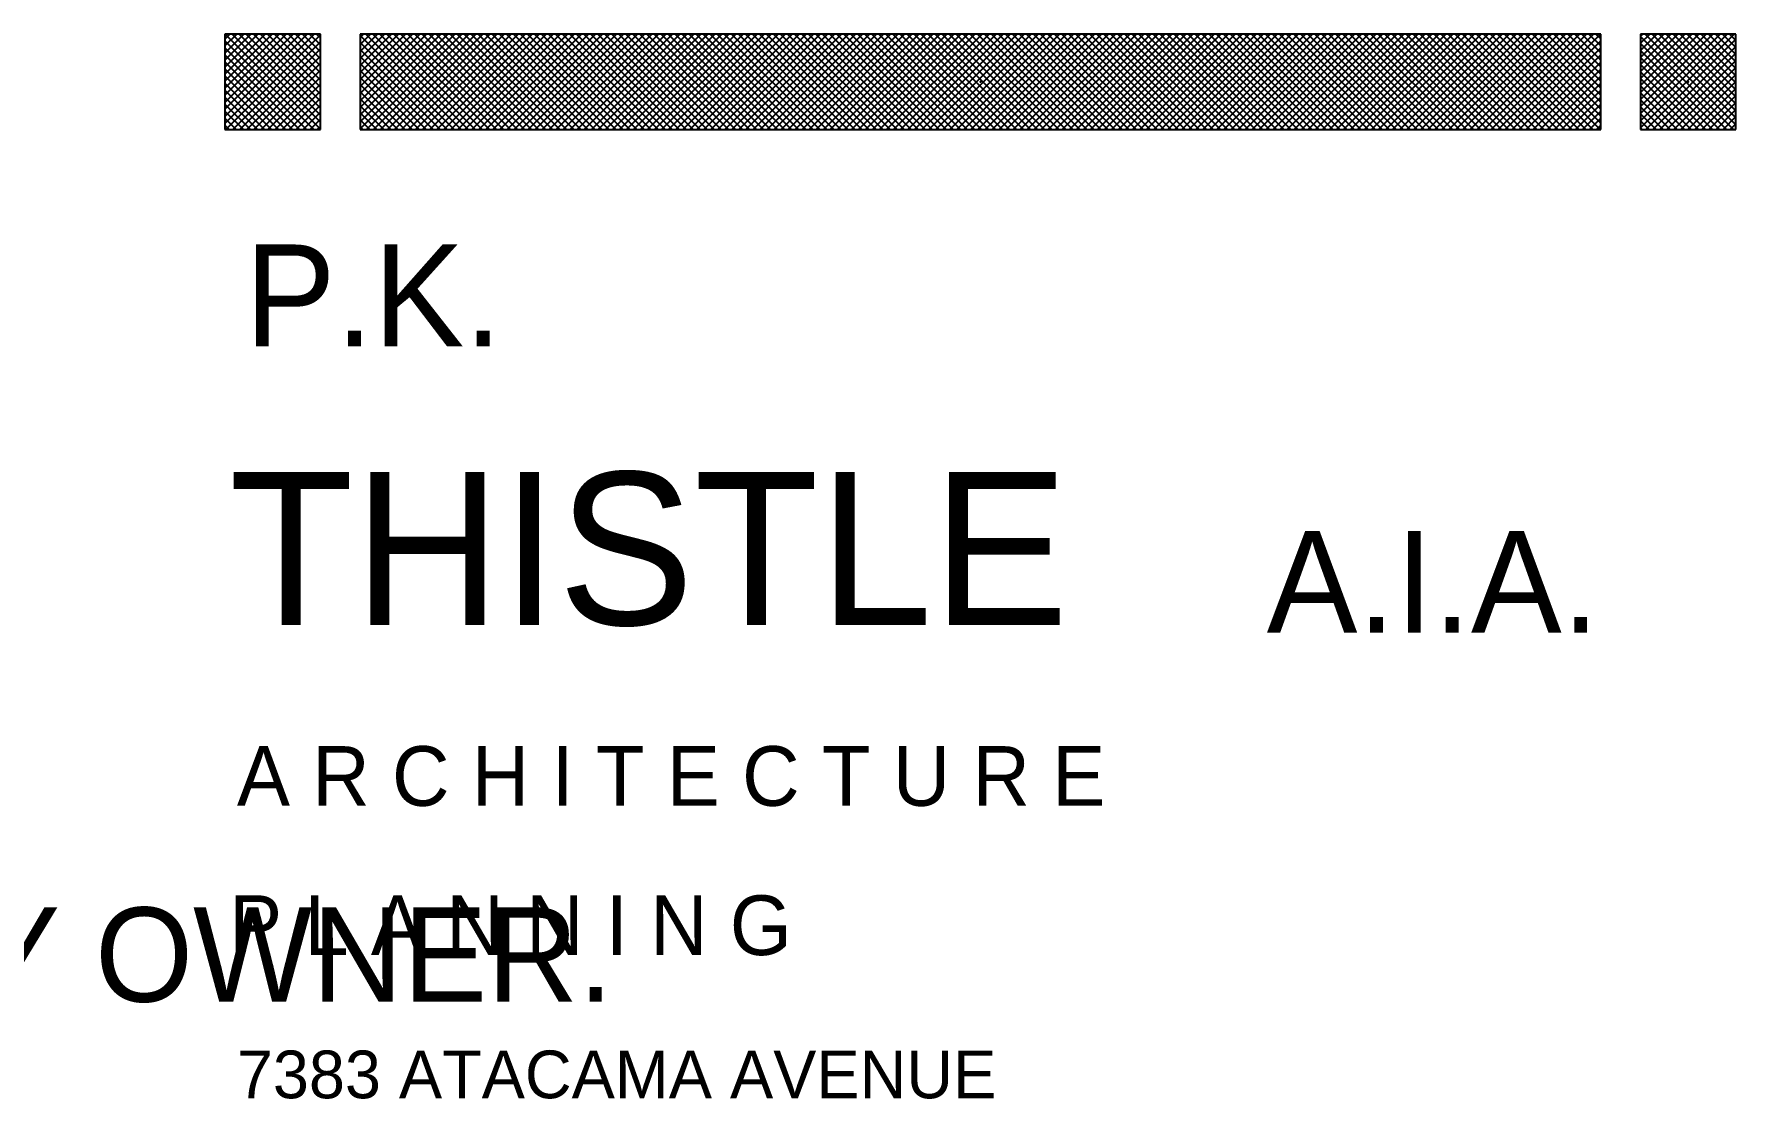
# Model space of a CAD drawing. Extents: x -92740 to -63661, y -15771 to -4391.
# Drawn here: x -82788.8 to -82644.3, y -5904.5 to -5814.1 of the extents above; entities that cross this region are included whole.
import ezdxf
from ezdxf.enums import TextEntityAlignment as Align

# ---------------------------------------------------------------- set-up
doc = ezdxf.new("R2010")
doc.units = 0
doc.header["$MEASUREMENT"] = 0
doc.layers.add('B1NOTES', color=2, linetype='Continuous')
doc.layers.add('ROOMNAME', color=1, linetype='Continuous')
doc.styles.add('DCADTXTSTYLE1', font='AVG_TP')
doc.styles.add('DCADTXTSTYLE2', font='HLV_BP')

msp = doc.modelspace()

# ---------------------------------------------------------------- linework, layer by layer
at = {"layer": 'ROOMNAME', "color": 3, "linetype": 'Continuous', "ltscale": 0.379687}
for p, q in [((-82764.45, -5814.15), (-82772.55, -5814.15)), ((-82772.55, -5814.15), (-82772.55, -5822.25)), ((-82772.55, -5814.57), (-82772.13, -5814.15)), ((-82772.55, -5815.16), (-82771.54, -5814.15)), ((-82772.55, -5815.76), (-82770.94, -5814.15)), ((-82772.55, -5816.36), (-82770.34, -5814.15)), ((-82772.55, -5816.95), (-82769.75, -5814.15)), ((-82772.55, -5817.55), (-82769.15, -5814.15)), ((-82772.55, -5818.15), (-82768.55, -5814.15)), ((-82772.55, -5818.74), (-82767.96, -5814.15)), ((-82772.55, -5819.34), (-82767.36, -5814.15)), ((-82772.55, -5819.94), (-82766.76, -5814.15)), ((-82772.55, -5820.53), (-82766.17, -5814.15)), ((-82772.55, -5821.13), (-82765.57, -5814.15)), ((-82772.55, -5821.73), (-82764.97, -5814.15)), ((-82772.53, -5814.15), (-82764.45, -5822.22)), ((-82772.48, -5822.25), (-82764.45, -5814.22)), ((-82771.93, -5814.15), (-82764.45, -5821.63)), ((-82771.33, -5814.15), (-82764.45, -5821.03)), ((-82770.74, -5814.15), (-82764.45, -5820.43)), ((-82770.14, -5814.15), (-82764.45, -5819.84)), ((-82769.54, -5814.15), (-82764.45, -5819.24)), ((-82768.95, -5814.15), (-82764.45, -5818.64)), ((-82768.35, -5814.15), (-82764.45, -5818.05)), ((-82767.76, -5814.15), (-82764.45, -5817.45)), ((-82767.16, -5814.15), (-82764.45, -5816.85)), ((-82766.56, -5814.15), (-82764.45, -5816.26)), ((-82765.97, -5814.15), (-82764.45, -5815.66)), ((-82765.37, -5814.15), (-82764.45, -5815.06)), ((-82764.77, -5814.15), (-82764.45, -5814.47)), ((-82764.45, -5822.25), (-82764.45, -5814.15)), ((-82655.78, -5814.15), (-82761.08, -5814.15)), ((-82761.08, -5814.15), (-82761.08, -5822.25)), ((-82761.08, -5814.43), (-82760.8, -5814.15)), ((-82761.08, -5815.02), (-82760.2, -5814.15)), ((-82761.08, -5815.62), (-82759.6, -5814.15)), ((-82761.08, -5816.22), (-82759.01, -5814.15)), ((-82761.08, -5816.81), (-82758.41, -5814.15)), ((-82761.08, -5817.41), (-82757.81, -5814.15)), ((-82761.08, -5818.01), (-82757.22, -5814.15)), ((-82761.08, -5818.6), (-82756.62, -5814.15)), ((-82761.08, -5819.2), (-82756.02, -5814.15)), ((-82761.08, -5819.8), (-82755.43, -5814.15)), ((-82761.08, -5820.39), (-82754.83, -5814.15)), ((-82761.08, -5820.99), (-82754.23, -5814.15)), ((-82761.08, -5821.59), (-82753.64, -5814.15)), ((-82761.08, -5822.18), (-82753.04, -5814.15)), ((-82761.08, -5814.26), (-82753.09, -5822.25)), ((-82760.6, -5814.15), (-82752.5, -5822.25)), ((-82760.54, -5822.25), (-82752.44, -5814.15)), ((-82760, -5814.15), (-82751.9, -5822.25)), ((-82759.95, -5822.25), (-82751.85, -5814.15)), ((-82759.4, -5814.15), (-82751.3, -5822.25)), ((-82759.35, -5822.25), (-82751.25, -5814.15)), ((-82758.81, -5814.15), (-82750.71, -5822.25)), ((-82758.75, -5822.25), (-82750.65, -5814.15)), ((-82758.21, -5814.15), (-82750.11, -5822.25)), ((-82758.16, -5822.25), (-82750.06, -5814.15)), ((-82757.61, -5814.15), (-82749.51, -5822.25)), ((-82757.56, -5822.25), (-82749.46, -5814.15)), ((-82757.02, -5814.15), (-82748.92, -5822.25)), ((-82756.96, -5822.25), (-82748.86, -5814.15)), ((-82756.42, -5814.15), (-82748.32, -5822.25)), ((-82756.37, -5822.25), (-82748.27, -5814.15)), ((-82755.82, -5814.15), (-82747.72, -5822.25)), ((-82755.77, -5822.25), (-82747.67, -5814.15)), ((-82755.23, -5814.15), (-82747.13, -5822.25)), ((-82755.17, -5822.25), (-82747.07, -5814.15)), ((-82754.63, -5814.15), (-82746.53, -5822.25)), ((-82754.58, -5822.25), (-82746.48, -5814.15)), ((-82754.03, -5814.15), (-82745.93, -5822.25)), ((-82753.98, -5822.25), (-82745.88, -5814.15)), ((-82753.44, -5814.15), (-82745.34, -5822.25)), ((-82753.38, -5822.25), (-82745.28, -5814.15)), ((-82752.84, -5814.15), (-82744.74, -5822.25)), ((-82752.79, -5822.25), (-82744.69, -5814.15)), ((-82752.24, -5814.15), (-82744.14, -5822.25)), ((-82752.19, -5822.25), (-82744.09, -5814.15)), ((-82751.65, -5814.15), (-82743.55, -5822.25)), ((-82751.59, -5822.25), (-82743.49, -5814.15)), ((-82751.05, -5814.15), (-82742.95, -5822.25)), ((-82751, -5822.25), (-82742.9, -5814.15)), ((-82750.45, -5814.15), (-82742.35, -5822.25)), ((-82750.4, -5822.25), (-82742.3, -5814.15)), ((-82749.86, -5814.15), (-82741.76, -5822.25)), ((-82749.8, -5822.25), (-82741.7, -5814.15)), ((-82749.26, -5814.15), (-82741.16, -5822.25)), ((-82749.21, -5822.25), (-82741.11, -5814.15)), ((-82748.66, -5814.15), (-82740.56, -5822.25)), ((-82748.61, -5822.25), (-82740.51, -5814.15)), ((-82748.07, -5814.15), (-82739.97, -5822.25)), ((-82748.01, -5822.25), (-82739.91, -5814.15)), ((-82747.47, -5814.15), (-82739.37, -5822.25)), ((-82747.42, -5822.25), (-82739.32, -5814.15)), ((-82746.87, -5814.15), (-82738.77, -5822.25)), ((-82746.82, -5822.25), (-82738.72, -5814.15)), ((-82746.28, -5814.15), (-82738.18, -5822.25)), ((-82746.23, -5822.25), (-82738.12, -5814.15)), ((-82745.68, -5814.15), (-82737.58, -5822.25)), ((-82745.63, -5822.25), (-82737.53, -5814.15)), ((-82745.08, -5814.15), (-82736.98, -5822.25)), ((-82745.03, -5822.25), (-82736.93, -5814.15)), ((-82744.49, -5814.15), (-82736.39, -5822.25)), ((-82744.43, -5822.25), (-82736.33, -5814.15)), ((-82743.89, -5814.15), (-82735.79, -5822.25)), ((-82743.84, -5822.25), (-82735.74, -5814.15)), ((-82743.29, -5814.15), (-82735.19, -5822.25)), ((-82743.24, -5822.25), (-82735.14, -5814.15)), ((-82742.7, -5814.15), (-82734.6, -5822.25)), ((-82742.65, -5822.25), (-82734.55, -5814.15)), ((-82742.1, -5814.15), (-82734, -5822.25)), ((-82742.05, -5822.25), (-82733.95, -5814.15)), ((-82741.5, -5814.15), (-82733.4, -5822.25)), ((-82741.45, -5822.25), (-82733.35, -5814.15)), ((-82740.91, -5814.15), (-82732.81, -5822.25)), ((-82740.86, -5822.25), (-82732.76, -5814.15)), ((-82740.31, -5814.15), (-82732.21, -5822.25)), ((-82740.26, -5822.25), (-82732.16, -5814.15)), ((-82739.71, -5814.15), (-82731.61, -5822.25)), ((-82739.66, -5822.25), (-82731.56, -5814.15)), ((-82739.12, -5814.15), (-82731.02, -5822.25)), ((-82739.06, -5822.25), (-82730.97, -5814.15)), ((-82738.52, -5814.15), (-82730.42, -5822.25)), ((-82738.47, -5822.25), (-82730.37, -5814.15)), ((-82737.92, -5814.15), (-82729.82, -5822.25)), ((-82737.87, -5822.25), (-82729.77, -5814.15)), ((-82737.33, -5814.15), (-82729.23, -5822.25)), ((-82737.28, -5822.25), (-82729.18, -5814.15)), ((-82736.73, -5814.15), (-82728.63, -5822.25)), ((-82736.68, -5822.25), (-82728.58, -5814.15)), ((-82736.13, -5814.15), (-82728.03, -5822.25)), ((-82736.08, -5822.25), (-82727.98, -5814.15)), ((-82735.54, -5814.15), (-82727.44, -5822.25)), ((-82735.49, -5822.25), (-82727.39, -5814.15)), ((-82734.94, -5814.15), (-82726.84, -5822.25)), ((-82734.89, -5822.25), (-82726.79, -5814.15)), ((-82734.34, -5814.15), (-82726.24, -5822.25)), ((-82734.29, -5822.25), (-82726.19, -5814.15)), ((-82733.75, -5814.15), (-82725.65, -5822.25)), ((-82733.7, -5822.25), (-82725.6, -5814.15)), ((-82733.15, -5814.15), (-82725.05, -5822.25)), ((-82733.1, -5822.25), (-82725, -5814.15)), ((-82732.55, -5814.15), (-82724.45, -5822.25)), ((-82732.5, -5822.25), (-82724.4, -5814.15)), ((-82731.96, -5814.15), (-82723.86, -5822.25)), ((-82731.91, -5822.25), (-82723.81, -5814.15)), ((-82731.36, -5814.15), (-82723.26, -5822.25)), ((-82731.31, -5822.25), (-82723.21, -5814.15)), ((-82730.76, -5814.15), (-82722.66, -5822.25)), ((-82730.71, -5822.25), (-82722.61, -5814.15)), ((-82730.17, -5814.15), (-82722.07, -5822.25)), ((-82730.12, -5822.25), (-82722.02, -5814.15)), ((-82729.57, -5814.15), (-82721.47, -5822.25)), ((-82729.52, -5822.25), (-82721.42, -5814.15)), ((-82728.97, -5814.15), (-82720.87, -5822.25)), ((-82728.92, -5822.25), (-82720.82, -5814.15)), ((-82728.38, -5814.15), (-82720.28, -5822.25)), ((-82728.33, -5822.25), (-82720.23, -5814.15)), ((-82727.78, -5814.15), (-82719.68, -5822.25)), ((-82727.73, -5822.25), (-82719.63, -5814.15)), ((-82727.18, -5814.15), (-82719.08, -5822.25)), ((-82727.13, -5822.25), (-82719.03, -5814.15)), ((-82726.59, -5814.15), (-82718.49, -5822.25)), ((-82726.54, -5822.25), (-82718.44, -5814.15)), ((-82725.99, -5814.15), (-82717.89, -5822.25)), ((-82725.94, -5822.25), (-82717.84, -5814.15)), ((-82725.4, -5814.15), (-82717.29, -5822.25)), ((-82725.34, -5822.25), (-82717.24, -5814.15)), ((-82724.8, -5814.15), (-82716.7, -5822.25)), ((-82724.75, -5822.25), (-82716.65, -5814.15)), ((-82724.2, -5814.15), (-82716.1, -5822.25)), ((-82724.15, -5822.25), (-82716.05, -5814.15)), ((-82723.6, -5814.15), (-82715.5, -5822.25)), ((-82723.55, -5822.25), (-82715.45, -5814.15)), ((-82723.01, -5814.15), (-82714.91, -5822.25)), ((-82722.96, -5822.25), (-82714.86, -5814.15)), ((-82722.41, -5814.15), (-82714.31, -5822.25)), ((-82722.36, -5822.25), (-82714.26, -5814.15)), ((-82721.82, -5814.15), (-82713.72, -5822.25)), ((-82721.76, -5822.25), (-82713.66, -5814.15)), ((-82721.22, -5814.15), (-82713.12, -5822.25)), ((-82721.17, -5822.25), (-82713.07, -5814.15)), ((-82720.62, -5814.15), (-82712.52, -5822.25)), ((-82720.57, -5822.25), (-82712.47, -5814.15)), ((-82720.03, -5814.15), (-82711.93, -5822.25)), ((-82719.97, -5822.25), (-82711.87, -5814.15)), ((-82719.43, -5814.15), (-82711.33, -5822.25)), ((-82719.38, -5822.25), (-82711.28, -5814.15)), ((-82718.83, -5814.15), (-82710.73, -5822.25)), ((-82718.78, -5822.25), (-82710.68, -5814.15)), ((-82718.23, -5814.15), (-82710.13, -5822.25)), ((-82718.18, -5822.25), (-82710.08, -5814.15)), ((-82717.64, -5814.15), (-82709.54, -5822.25)), ((-82717.59, -5822.25), (-82709.49, -5814.15)), ((-82717.04, -5814.15), (-82708.94, -5822.25)), ((-82716.99, -5822.25), (-82708.89, -5814.15)), ((-82716.45, -5814.15), (-82708.35, -5822.25)), ((-82716.39, -5822.25), (-82708.29, -5814.15)), ((-82715.85, -5814.15), (-82707.75, -5822.25)), ((-82715.8, -5822.25), (-82707.7, -5814.15)), ((-82715.25, -5814.15), (-82707.15, -5822.25)), ((-82715.2, -5822.25), (-82707.1, -5814.15)), ((-82714.66, -5814.15), (-82706.56, -5822.25)), ((-82714.6, -5822.25), (-82706.5, -5814.15)), ((-82714.06, -5814.15), (-82705.96, -5822.25)), ((-82714.01, -5822.25), (-82705.91, -5814.15)), ((-82713.46, -5814.15), (-82705.36, -5822.25)), ((-82713.41, -5822.25), (-82705.31, -5814.15)), ((-82712.87, -5814.15), (-82704.77, -5822.25)), ((-82712.81, -5822.25), (-82704.71, -5814.15)), ((-82712.27, -5814.15), (-82704.17, -5822.25)), ((-82712.22, -5822.25), (-82704.12, -5814.15)), ((-82711.67, -5814.15), (-82703.57, -5822.25)), ((-82711.62, -5822.25), (-82703.52, -5814.15)), ((-82711.08, -5814.15), (-82702.98, -5822.25)), ((-82711.02, -5822.25), (-82702.92, -5814.15)), ((-82710.48, -5814.15), (-82702.38, -5822.25)), ((-82710.43, -5822.25), (-82702.33, -5814.15)), ((-82709.88, -5814.15), (-82701.78, -5822.25)), ((-82709.83, -5822.25), (-82701.73, -5814.15)), ((-82709.29, -5814.15), (-82701.19, -5822.25)), ((-82709.23, -5822.25), (-82701.13, -5814.15)), ((-82708.69, -5814.15), (-82700.59, -5822.25)), ((-82708.64, -5822.25), (-82700.54, -5814.15)), ((-82708.09, -5814.15), (-82699.99, -5822.25)), ((-82708.04, -5822.25), (-82699.94, -5814.15)), ((-82707.5, -5814.15), (-82699.4, -5822.25)), ((-82707.44, -5822.25), (-82699.34, -5814.15)), ((-82706.9, -5814.15), (-82698.8, -5822.25)), ((-82706.85, -5822.25), (-82698.75, -5814.15)), ((-82706.3, -5814.15), (-82698.2, -5822.25)), ((-82706.25, -5822.25), (-82698.15, -5814.15)), ((-82705.71, -5814.15), (-82697.61, -5822.25)), ((-82705.65, -5822.25), (-82697.55, -5814.15)), ((-82705.11, -5814.15), (-82697.01, -5822.25)), ((-82705.06, -5822.25), (-82696.96, -5814.15)), ((-82704.51, -5814.15), (-82696.41, -5822.25)), ((-82704.46, -5822.25), (-82696.36, -5814.15)), ((-82703.92, -5814.15), (-82695.82, -5822.25)), ((-82703.86, -5822.25), (-82695.76, -5814.15)), ((-82703.32, -5814.15), (-82695.22, -5822.25)), ((-82703.27, -5822.25), (-82695.17, -5814.15)), ((-82702.72, -5814.15), (-82694.62, -5822.25)), ((-82702.67, -5822.25), (-82694.57, -5814.15)), ((-82702.13, -5814.15), (-82694.03, -5822.25)), ((-82702.07, -5822.25), (-82693.97, -5814.15)), ((-82701.53, -5814.15), (-82693.43, -5822.25)), ((-82701.48, -5822.25), (-82693.38, -5814.15)), ((-82700.93, -5814.15), (-82692.83, -5822.25)), ((-82700.88, -5822.25), (-82692.78, -5814.15)), ((-82700.34, -5814.15), (-82692.24, -5822.25)), ((-82700.28, -5822.25), (-82692.18, -5814.15)), ((-82699.74, -5814.15), (-82691.64, -5822.25)), ((-82699.69, -5822.25), (-82691.59, -5814.15)), ((-82699.14, -5814.15), (-82691.04, -5822.25)), ((-82699.09, -5822.25), (-82690.99, -5814.15)), ((-82698.55, -5814.15), (-82690.45, -5822.25)), ((-82698.49, -5822.25), (-82690.39, -5814.15)), ((-82697.95, -5814.15), (-82689.85, -5822.25)), ((-82697.9, -5822.25), (-82689.8, -5814.15)), ((-82697.35, -5814.15), (-82689.25, -5822.25)), ((-82697.3, -5822.25), (-82689.2, -5814.15)), ((-82696.76, -5814.15), (-82688.66, -5822.25)), ((-82696.7, -5822.25), (-82688.6, -5814.15)), ((-82696.16, -5814.15), (-82688.06, -5822.25)), ((-82696.11, -5822.25), (-82688.01, -5814.15)), ((-82695.56, -5814.15), (-82687.46, -5822.25)), ((-82695.51, -5822.25), (-82687.41, -5814.15)), ((-82694.97, -5814.15), (-82686.87, -5822.25)), ((-82694.91, -5822.25), (-82686.81, -5814.15)), ((-82694.37, -5814.15), (-82686.27, -5822.25)), ((-82694.32, -5822.25), (-82686.22, -5814.15)), ((-82693.77, -5814.15), (-82685.67, -5822.25)), ((-82693.72, -5822.25), (-82685.62, -5814.15)), ((-82693.18, -5814.15), (-82685.08, -5822.25)), ((-82693.12, -5822.25), (-82685.02, -5814.15)), ((-82692.58, -5814.15), (-82684.48, -5822.25)), ((-82692.53, -5822.25), (-82684.43, -5814.15)), ((-82691.98, -5814.15), (-82683.88, -5822.25)), ((-82691.93, -5822.25), (-82683.83, -5814.15)), ((-82691.39, -5814.15), (-82683.29, -5822.25)), ((-82691.33, -5822.25), (-82683.23, -5814.15)), ((-82690.79, -5814.15), (-82682.69, -5822.25)), ((-82690.74, -5822.25), (-82682.64, -5814.15)), ((-82690.19, -5814.15), (-82682.09, -5822.25)), ((-82690.14, -5822.25), (-82682.04, -5814.15)), ((-82689.6, -5814.15), (-82681.5, -5822.25)), ((-82689.54, -5822.25), (-82681.45, -5814.15)), ((-82689, -5814.15), (-82680.9, -5822.25)), ((-82688.95, -5822.25), (-82680.85, -5814.15)), ((-82688.4, -5814.15), (-82680.3, -5822.25)), ((-82688.35, -5822.25), (-82680.25, -5814.15)), ((-82687.81, -5814.15), (-82679.71, -5822.25)), ((-82687.76, -5822.25), (-82679.66, -5814.15)), ((-82687.21, -5814.15), (-82679.11, -5822.25)), ((-82687.16, -5822.25), (-82679.06, -5814.15)), ((-82686.61, -5814.15), (-82678.51, -5822.25)), ((-82686.56, -5822.25), (-82678.46, -5814.15)), ((-82686.02, -5814.15), (-82677.92, -5822.25)), ((-82685.97, -5822.25), (-82677.87, -5814.15)), ((-82685.42, -5814.15), (-82677.32, -5822.25)), ((-82685.37, -5822.25), (-82677.27, -5814.15)), ((-82684.82, -5814.15), (-82676.72, -5822.25)), ((-82684.77, -5822.25), (-82676.67, -5814.15)), ((-82684.23, -5814.15), (-82676.13, -5822.25)), ((-82684.18, -5822.25), (-82676.08, -5814.15)), ((-82683.63, -5814.15), (-82675.53, -5822.25)), ((-82683.58, -5822.25), (-82675.48, -5814.15)), ((-82683.03, -5814.15), (-82674.93, -5822.25)), ((-82682.98, -5822.25), (-82674.88, -5814.15)), ((-82682.44, -5814.15), (-82674.34, -5822.25)), ((-82682.39, -5822.25), (-82674.29, -5814.15)), ((-82681.84, -5814.15), (-82673.74, -5822.25)), ((-82681.79, -5822.25), (-82673.69, -5814.15)), ((-82681.24, -5814.15), (-82673.14, -5822.25)), ((-82681.19, -5822.25), (-82673.09, -5814.15)), ((-82680.65, -5814.15), (-82672.55, -5822.25)), ((-82680.6, -5822.25), (-82672.5, -5814.15)), ((-82680.05, -5814.15), (-82671.95, -5822.25)), ((-82680, -5822.25), (-82671.9, -5814.15)), ((-82679.45, -5814.15), (-82671.36, -5822.25)), ((-82679.4, -5822.25), (-82671.3, -5814.15)), ((-82678.86, -5814.15), (-82670.76, -5822.25)), ((-82678.81, -5822.25), (-82670.71, -5814.15)), ((-82678.26, -5814.15), (-82670.16, -5822.25)), ((-82678.21, -5822.25), (-82670.11, -5814.15)), ((-82677.67, -5814.15), (-82669.57, -5822.25)), ((-82677.61, -5822.25), (-82669.51, -5814.15)), ((-82677.07, -5814.15), (-82668.97, -5822.25)), ((-82677.02, -5822.25), (-82668.92, -5814.15)), ((-82676.47, -5814.15), (-82668.37, -5822.25)), ((-82676.42, -5822.25), (-82668.32, -5814.15)), ((-82675.88, -5814.15), (-82667.78, -5822.25)), ((-82675.82, -5822.25), (-82667.72, -5814.15)), ((-82675.28, -5814.15), (-82667.18, -5822.25)), ((-82675.23, -5822.25), (-82667.13, -5814.15)), ((-82674.68, -5814.15), (-82666.58, -5822.25)), ((-82674.63, -5822.25), (-82666.53, -5814.15)), ((-82674.09, -5814.15), (-82665.99, -5822.25)), ((-82674.03, -5822.25), (-82665.93, -5814.15)), ((-82673.49, -5814.15), (-82665.39, -5822.25)), ((-82673.44, -5822.25), (-82665.34, -5814.15)), ((-82672.89, -5814.15), (-82664.79, -5822.25)), ((-82672.84, -5822.25), (-82664.74, -5814.15)), ((-82672.3, -5814.15), (-82664.2, -5822.25)), ((-82672.24, -5822.25), (-82664.14, -5814.15)), ((-82671.7, -5814.15), (-82663.6, -5822.25)), ((-82671.65, -5822.25), (-82663.55, -5814.15)), ((-82671.1, -5814.15), (-82663, -5822.25)), ((-82671.05, -5822.25), (-82662.95, -5814.15)), ((-82670.51, -5814.15), (-82662.41, -5822.25)), ((-82670.45, -5822.25), (-82662.35, -5814.15)), ((-82669.91, -5814.15), (-82661.81, -5822.25)), ((-82669.86, -5822.25), (-82661.76, -5814.15)), ((-82669.31, -5814.15), (-82661.21, -5822.25)), ((-82669.26, -5822.25), (-82661.16, -5814.15)), ((-82668.72, -5814.15), (-82660.62, -5822.25)), ((-82668.66, -5822.25), (-82660.56, -5814.15)), ((-82668.12, -5814.15), (-82660.02, -5822.25)), ((-82668.07, -5822.25), (-82659.97, -5814.15)), ((-82667.52, -5814.15), (-82659.42, -5822.25)), ((-82667.47, -5822.25), (-82659.37, -5814.15)), ((-82666.93, -5814.15), (-82658.83, -5822.25)), ((-82666.87, -5822.25), (-82658.77, -5814.15)), ((-82666.33, -5814.15), (-82658.23, -5822.25)), ((-82666.28, -5822.25), (-82658.18, -5814.15)), ((-82665.73, -5814.15), (-82657.63, -5822.25)), ((-82665.68, -5822.25), (-82657.58, -5814.15)), ((-82665.14, -5814.15), (-82657.04, -5822.25)), ((-82665.08, -5822.25), (-82656.98, -5814.15)), ((-82664.54, -5814.15), (-82656.44, -5822.25)), ((-82664.49, -5822.25), (-82656.39, -5814.15)), ((-82663.94, -5814.15), (-82655.84, -5822.25)), ((-82663.89, -5822.25), (-82655.79, -5814.15)), ((-82663.35, -5814.15), (-82655.78, -5821.72)), ((-82662.75, -5814.15), (-82655.78, -5821.12)), ((-82662.15, -5814.15), (-82655.78, -5820.52)), ((-82661.56, -5814.15), (-82655.78, -5819.93)), ((-82660.96, -5814.15), (-82655.78, -5819.33)), ((-82660.36, -5814.15), (-82655.78, -5818.73)), ((-82659.77, -5814.15), (-82655.78, -5818.14)), ((-82659.17, -5814.15), (-82655.78, -5817.54)), ((-82658.57, -5814.15), (-82655.78, -5816.94)), ((-82657.98, -5814.15), (-82655.78, -5816.35)), ((-82657.38, -5814.15), (-82655.78, -5815.75)), ((-82656.78, -5814.15), (-82655.78, -5815.15)), ((-82656.19, -5814.15), (-82655.78, -5814.56)), ((-82655.78, -5822.25), (-82655.78, -5814.15)), ((-82644.3, -5814.15), (-82652.4, -5814.15)), ((-82652.4, -5814.15), (-82652.4, -5822.25)), ((-82652.4, -5814.34), (-82652.21, -5814.15)), ((-82652.4, -5814.93), (-82651.62, -5814.15)), ((-82652.4, -5815.53), (-82651.02, -5814.15)), ((-82652.4, -5816.13), (-82650.42, -5814.15)), ((-82652.4, -5816.72), (-82649.83, -5814.15)), ((-82652.4, -5817.32), (-82649.23, -5814.15)), ((-82652.4, -5817.92), (-82648.63, -5814.15)), ((-82652.4, -5818.51), (-82648.04, -5814.15)), ((-82652.4, -5819.11), (-82647.44, -5814.15)), ((-82652.4, -5819.71), (-82646.84, -5814.15)), ((-82652.4, -5820.3), (-82646.25, -5814.15)), ((-82652.4, -5820.9), (-82645.65, -5814.15)), ((-82652.4, -5821.5), (-82645.05, -5814.15)), ((-82652.4, -5822.09), (-82644.46, -5814.15)), ((-82652.01, -5814.15), (-82644.3, -5821.86)), ((-82651.41, -5814.15), (-82644.3, -5821.26)), ((-82650.82, -5814.15), (-82644.3, -5820.66)), ((-82650.22, -5814.15), (-82644.3, -5820.07)), ((-82649.62, -5814.15), (-82644.3, -5819.47)), ((-82649.03, -5814.15), (-82644.3, -5818.87)), ((-82648.43, -5814.15), (-82644.3, -5818.28)), ((-82647.83, -5814.15), (-82644.3, -5817.68)), ((-82647.24, -5814.15), (-82644.3, -5817.08)), ((-82646.64, -5814.15), (-82644.3, -5816.49)), ((-82646.04, -5814.15), (-82644.3, -5815.89)), ((-82645.45, -5814.15), (-82644.3, -5815.29)), ((-82644.85, -5814.15), (-82644.3, -5814.7)), ((-82644.3, -5822.25), (-82644.3, -5814.15)), ((-82772.55, -5814.72), (-82765.02, -5822.25)), ((-82772.55, -5815.32), (-82765.62, -5822.25)), ((-82771.88, -5822.25), (-82764.45, -5814.82)), ((-82771.28, -5822.25), (-82764.45, -5815.41)), ((-82761.08, -5814.86), (-82753.69, -5822.25)), ((-82761.08, -5815.46), (-82754.29, -5822.25)), ((-82663.29, -5822.25), (-82655.78, -5814.73)), ((-82662.7, -5822.25), (-82655.78, -5815.33)), ((-82652.4, -5814.35), (-82644.51, -5822.25)), ((-82652.4, -5814.95), (-82645.1, -5822.25)), ((-82652.4, -5815.55), (-82645.7, -5822.25)), ((-82651.96, -5822.25), (-82644.3, -5814.59)), ((-82651.36, -5822.25), (-82644.3, -5815.19)), ((-82772.55, -5815.91), (-82766.22, -5822.25)), ((-82772.55, -5816.51), (-82766.81, -5822.25)), ((-82772.55, -5817.11), (-82767.41, -5822.25)), ((-82770.69, -5822.25), (-82764.45, -5816.01)), ((-82770.09, -5822.25), (-82764.45, -5816.61)), ((-82761.08, -5816.05), (-82754.88, -5822.25)), ((-82761.08, -5816.65), (-82755.48, -5822.25)), ((-82662.1, -5822.25), (-82655.78, -5815.92)), ((-82661.5, -5822.25), (-82655.78, -5816.52)), ((-82660.91, -5822.25), (-82655.78, -5817.12)), ((-82652.4, -5816.14), (-82646.3, -5822.25)), ((-82652.4, -5816.74), (-82646.89, -5822.25)), ((-82650.77, -5822.25), (-82644.3, -5815.78)), ((-82650.17, -5822.25), (-82644.3, -5816.38)), ((-82649.57, -5822.25), (-82644.3, -5816.98)), ((-82772.55, -5817.7), (-82768.01, -5822.25)), ((-82772.55, -5818.3), (-82768.6, -5822.25)), ((-82769.49, -5822.25), (-82764.45, -5817.2)), ((-82768.9, -5822.25), (-82764.45, -5817.8)), ((-82768.3, -5822.25), (-82764.45, -5818.4)), ((-82761.08, -5817.25), (-82756.08, -5822.25)), ((-82761.08, -5817.84), (-82756.67, -5822.25)), ((-82761.08, -5818.44), (-82757.27, -5822.25)), ((-82660.31, -5822.25), (-82655.78, -5817.71)), ((-82659.71, -5822.25), (-82655.78, -5818.31)), ((-82652.4, -5817.34), (-82647.49, -5822.25)), ((-82652.4, -5817.93), (-82648.09, -5822.25)), ((-82652.4, -5818.53), (-82648.68, -5822.25)), ((-82648.98, -5822.25), (-82644.3, -5817.57)), ((-82648.38, -5822.25), (-82644.3, -5818.17)), ((-82772.55, -5818.9), (-82769.2, -5822.25)), ((-82772.55, -5819.49), (-82769.8, -5822.25)), ((-82767.7, -5822.25), (-82764.45, -5819)), ((-82767.11, -5822.25), (-82764.45, -5819.59)), ((-82761.08, -5819.04), (-82757.87, -5822.25)), ((-82761.08, -5819.63), (-82758.46, -5822.25)), ((-82659.12, -5822.25), (-82655.78, -5818.91)), ((-82658.52, -5822.25), (-82655.78, -5819.5)), ((-82652.4, -5819.13), (-82649.28, -5822.25)), ((-82652.4, -5819.72), (-82649.88, -5822.25)), ((-82647.78, -5822.25), (-82644.3, -5818.77)), ((-82647.19, -5822.25), (-82644.3, -5819.36)), ((-82646.59, -5822.25), (-82644.3, -5819.96)), ((-82772.55, -5820.09), (-82770.39, -5822.25)), ((-82772.55, -5820.69), (-82770.99, -5822.25)), ((-82772.55, -5821.28), (-82771.59, -5822.25)), ((-82766.51, -5822.25), (-82764.45, -5820.19)), ((-82765.91, -5822.25), (-82764.45, -5820.78)), ((-82765.32, -5822.25), (-82764.45, -5821.38)), ((-82761.08, -5820.23), (-82759.06, -5822.25)), ((-82761.08, -5820.83), (-82759.66, -5822.25)), ((-82761.08, -5821.42), (-82760.25, -5822.25)), ((-82657.92, -5822.25), (-82655.78, -5820.1)), ((-82657.33, -5822.25), (-82655.78, -5820.7)), ((-82656.73, -5822.25), (-82655.78, -5821.29)), ((-82652.4, -5820.32), (-82650.47, -5822.25)), ((-82652.4, -5820.92), (-82651.07, -5822.25)), ((-82645.99, -5822.25), (-82644.3, -5820.56)), ((-82645.4, -5822.25), (-82644.3, -5821.15)), ((-82772.55, -5821.88), (-82772.18, -5822.25)), ((-82772.55, -5822.25), (-82764.45, -5822.25)), ((-82764.72, -5822.25), (-82764.45, -5821.98)), ((-82761.08, -5822.02), (-82760.85, -5822.25)), ((-82761.08, -5822.25), (-82655.78, -5822.25)), ((-82656.13, -5822.25), (-82655.78, -5821.89)), ((-82652.4, -5821.51), (-82651.67, -5822.25)), ((-82652.4, -5822.11), (-82652.26, -5822.25)), ((-82652.4, -5822.25), (-82644.3, -5822.25)), ((-82644.8, -5822.25), (-82644.3, -5821.75))]:
    msp.add_line(p, q, dxfattribs=at)
for p in [(-82768.5, -5818.2), (-82708.43, -5818.2), (-82648.35, -5818.2)]:
    msp.add_point(p, dxfattribs=at)

# ---------------------------------------------------------------- texts
at = {"layer": 'B1NOTES', "color": 3, "linetype": 'Continuous', "ltscale": 12, "style": 'DCADTXTSTYLE1'}
msp.add_text('NEW NATURAL GAS BAR-B-QUE AS SELECTED BY OWNER.', height=8, dxfattribs=at).set_placement((-83046.32, -5898.64), align=Align.BOTTOM_LEFT)
at = {"layer": 'ROOMNAME', "color": 1, "linetype": 'Continuous', "ltscale": 1.51875, "style": 'DCADTXTSTYLE2'}
for s, height, p in [('P.K.', 8.64, (-82770.86, -5840.64)), ('THISTLE', 12.96, (-82772.21, -5864.27)), ('A.I.A.', 8.64, (-82684.13, -5864.94))]:
    msp.add_text(s, height=height, dxfattribs=at).set_placement(p)
at = {"layer": 'ROOMNAME', "color": 3, "linetype": 'Continuous', "ltscale": 1.51875, "style": 'DCADTXTSTYLE1'}
for s, p in [('A R C H I T E C T U R E', (-82771.54, -5879.62)), ('P L A N N I N G', (-82772.21, -5892.28))]:
    msp.add_text(s, height=5.0625, dxfattribs=at).set_placement(p)
at = {"layer": 'ROOMNAME', "color": 2, "linetype": 'Continuous', "ltscale": 1.51875, "style": 'DCADTXTSTYLE1', "width": 1.015}
msp.add_text('7383 ATACAMA AVENUE', height=4.05, dxfattribs=at).set_placement((-82771.54, -5904.43))

doc.saveas('drawing.dxf')
